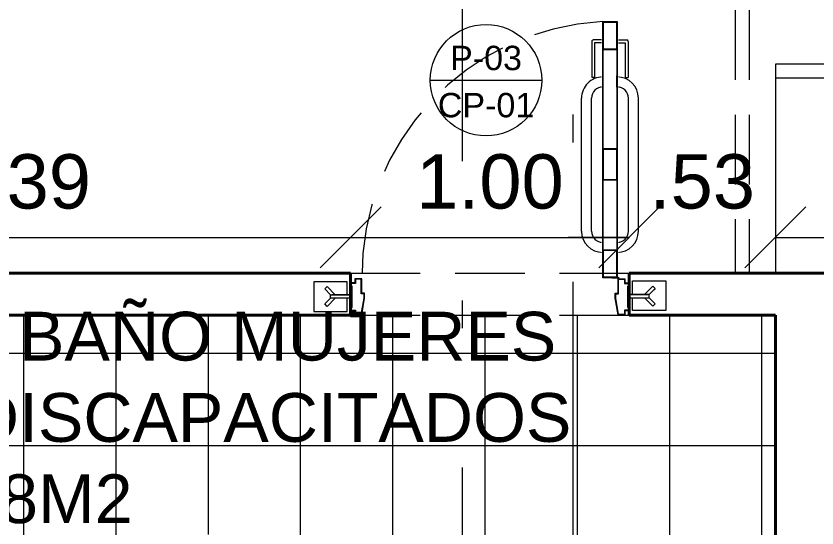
# Model space of a CAD drawing. Header units: inches. Extents: x 99003 to 99155, y 101852 to 101926.
# Drawn here: x 99043.391 to 99046.267, y 101886.241 to 101888.079 of the extents above; entities that cross this region are included whole.
import ezdxf
from ezdxf.enums import TextEntityAlignment as Align

# ---------------------------------------------------------------- set-up
doc = ezdxf.new("R2010")
doc.units = ezdxf.units.IN
doc.header["$MEASUREMENT"] = 0
doc.set_wipeout_variables(frame=1)
doc.linetypes.add('DASHDOTX2', pattern=[2, 1, -0.5, 0, -0.5])
doc.linetypes.add('HIDDEN', pattern=[0.375, 0.25, -0.125])
for name, color, linetype, lineweight in [('A_CARP-MET', 126, 'Continuous', 18), ('A_EJES', 75, 'DASHDOTX2', 5), ('A_MUEB', 3, 'Continuous', 15), ('A_MUEB-PANL', 52, 'Continuous', 18), ('A_MURO', 7, 'Continuous', 40), ('A_MURO-ENCHA', 141, 'Continuous', 15), ('A_PISO-ACHU', 251, 'Continuous', 0), ('A_PLAN-9', 9, 'Continuous', 9), ('A_PROY', 16, 'HIDDEN', 5), ('A_PUER', 134, 'Continuous', 18), ('A_TEXT', 154, 'Continuous', 0), ('A_TEXT-DIM', 54, 'Continuous', 13), ('A_TEXT-IDEN', 5, 'Continuous', 18), ('A_TEXT-NOTA', 53, 'Continuous', 20), ('PROYECCION-ALTA', 9, 'HIDDEN', 0)]:
    doc.layers.add(name, color=color, linetype=linetype, lineweight=lineweight)
doc.styles.add('ARIAL', font='arial.ttf')
doc.styles.add('DIM', font='arial.ttf')
doc.dimstyles.new('BAN_REP_1-125', dxfattribs={"dimtxt": 0.195, "dimasz": 0.2188, "dimexe": 0.15, "dimexo": 0.03, "dimgap": 0.1, "dimtad": 1, "dimzin": 4, "dimdsep": 46, "dimtxsty": 'ARIAL', "dimblk": 'OBLIQUE', "dimcen": 0.1, "dimse1": 1, "dimse2": 1, "dimclrd": 256, "dimclre": 256, "dimclrt": 256, "dimadec": 0, "dimazin": 0, "dimtfac": 1, "dimtix": 1, "dimtofl": 0, "dimtmove": 1, "dimatfit": 3, "dimldrblk": 'OPEN90', "dimfxl": 1, "dimtolj": 1, "dimtzin": 0, "dimlwd": -1, "dimlwe": -1, "dimarcsym": 0})

# ---------------------------------------------------------------- blocks, each defined once
blk = doc.blocks.new('DETALLE DE PUERTAS')
at = {"layer": 'A_TEXT-IDEN'}
blk.add_line((-0.2, 0), (0.2, 0), dxfattribs=at)
blk.add_circle((0, 0), 0.2, dxfattribs=at)
at = {"layer": 'A_TEXT-NOTA', "linetype": 'Continuous', "style": 'ARIAL'}
for tag, p in [('#_PUERTA', (0, 0.0361)), ('DETALLE#', (0, -0.1331))]:
    blk.add_attdef(tag, text='', height=0.0875, dxfattribs=at).set_placement(p, align=Align.CENTER)
blk = doc.blocks.new('bisagra planta')
for p, q in [((1.4471, -116.6211), (1.4271, -116.6211)), ((1.4471, -116.6221), (1.4271, -116.6221))]:
    blk.add_line(p, q)
for points in [[(1.4271, -116.6211), (1.4471, -116.6211), (1.4471, -116.6221), (1.4271, -116.6221)], [(1.4499, -116.6439), (1.4499, -116.6239), (1.4489, -116.6239), (1.4489, -116.6439)]]:
    blk.add_lwpolyline(points, close=True)
blk.add_circle((1.4499, -116.6211), 0.0025)
blk = doc.blocks.new('PUERTA BATIENTE - DISC')
at = {"layer": 'A_CARP-MET'}
for p, q in [((-0.0932, 0.0151), (-0.0848, 0.0236)), ((-0.0932, -0.0354), (-0.0848, -0.0439))]:
    blk.add_line(p, q, dxfattribs=at)
for points in [[(0.002, 0.02), (0, 0.02), (0, 0.04), (0.015, 0.04), (0.015, 0.055), (0.04, 0.055), (0.05, -0.005), (0.05, -0.023), (0.04, -0.023), (0.04, -0.075), (0.015, -0.075), (0.015, -0.06), (0, -0.06), (0, -0.04), (0.002, -0.04)], [(0.002, 0.02), (0.002, 0.038), (0.017, 0.038), (0.017, 0.053), (0.0382, 0.053), (0.048, -0.0051), (0.048, -0.021), (0.038, -0.021), (0.038, -0.073), (0.017, -0.073), (0.017, -0.058), (0.002, -0.058), (0.002, -0.04)], [(0.998, 0.02), (1, 0.02), (1, 0.04), (0.985, 0.04), (0.985, 0.055), (0.96, 0.055), (0.95, -0.005), (0.95, -0.023), (0.96, -0.023), (0.96, -0.075), (0.985, -0.075), (0.985, -0.06), (1, -0.06), (1, -0.04), (0.998, -0.04)], [(0.998, 0.02), (0.998, 0.038), (0.983, 0.038), (0.983, 0.053), (0.9618, 0.053), (0.952, -0.0051), (0.952, -0.021), (0.962, -0.021), (0.962, -0.073), (0.983, -0.073), (0.983, -0.058), (0.998, -0.058), (0.998, -0.04)], [(0.998, 0.02), (0.998, 0.038), (0.983, 0.038), (0.983, 0.053), (0.9618, 0.053), (0.952, -0.0051), (0.952, -0.021), (0.962, -0.021), (0.962, -0.073), (0.983, -0.073), (0.983, -0.058), (0.998, -0.058), (0.998, -0.04)]]:
    blk.add_lwpolyline(points, dxfattribs=at)
for points in [[(0.002, 0.028), (0.005, 0.028), (0.005, -0.048), (0.002, -0.048)], [(0.998, 0.028), (0.995, 0.028), (0.995, -0.048), (0.998, -0.048)]]:
    blk.add_lwpolyline(points, close=True, dxfattribs=at)
at = {"layer": 'A_MUEB'}
for p, q in [((0.0428, -0.1655), (0.0428, -0.2055)), ((0.044, -0.7631), (0.044, -0.8031))]:
    blk.add_line(p, q, dxfattribs=at)
at = {"layer": 'A_MURO-ENCHA'}
for p, q in [((-0.012, 0.0394), (-0.012, 0.0114)), ((1.012, 0.043), (1.012, 0.015)), ((1.012, 0.043), (1.012, 0.015))]:
    blk.add_line(p, q, dxfattribs=at)
at = {"layer": 'A_PLAN-9'}
for p, q in [((-0.0332, -0.2455), (-0.0332, -0.7231)), ((0.0028, -0.2455), (0.0028, -0.7231)), ((0.1351, -0.2455), (0.1351, -0.7231)), ((0.1711, -0.2455), (0.1711, -0.7231)), ((0.0038, -0.927), (0.0038, -0.797)), ((0.0138, -0.797), (0.0038, -0.797)), ((0.0138, -0.922), (0.0138, -0.797)), ((0.1241, -0.922), (0.1241, -0.797)), ((0.1241, -0.797), (0.1341, -0.797)), ((0.1341, -0.927), (0.1341, -0.797))]:
    blk.add_line(p, q, dxfattribs=at)
for centre, radius, start, end in [((0.0428, -0.2455), 0.076, 90, 180), ((0.0951, -0.2455), 0.076, 0, 90), ((0.0428, -0.2455), 0.04, 90, 180), ((0.0951, -0.2455), 0.04, 0, 90), ((0.0428, -0.7231), 0.076, 180, 270), ((0.0428, -0.7231), 0.04, 180, 270), ((0.0951, -0.7231), 0.04, 270, 0), ((0.0951, -0.7231), 0.076, 270, 0), ((0.0088, -0.927), 0.005, 180, 270), ((0.1291, -0.927), 0.005, 270, 0)]:
    blk.add_arc(centre, radius, start, end, dxfattribs=at)
at = {"layer": 'A_PROY'}
for p, q in [((-0.0515, -0.0117), (-0.0625, -0.0117)), ((1.0515, -0.0076), (1.0625, -0.0076)), ((1.0932, -0.0389), (1.0848, -0.0473))]:
    blk.add_line(p, q, dxfattribs=at)
for points in [[(-0.132, 0.0394), (-0.012, 0.0394), (-0.012, -0.0671), (-0.132, -0.0671)], [(1.1318, 0.043), (1.012, 0.043), (1.012, -0.0635), (1.132, -0.0635)]]:
    blk.add_lwpolyline(points, close=True, dxfattribs=at)
at = {"layer": 'A_PUER'}
for points in [[(0.0939, -0.4317), (0.0939, -0.539, -0.414214), (0.0909, -0.542), (0.047, -0.542, -0.414214), (0.044, -0.539), (0.044, -0.4317, -0.414214), (0.047, -0.4287), (0.0909, -0.4287, -0.414214)], [(0.0924, -0.4317), (0.0924, -0.539, -0.414214), (0.0909, -0.5405), (0.047, -0.5405, -0.414214), (0.0455, -0.539), (0.0455, -0.4317, -0.414214), (0.047, -0.4302), (0.0909, -0.4302, -0.414214)]]:
    blk.add_lwpolyline(points, format="xyb", close=True, dxfattribs=at)
at = {"layer": 'A_PLAN-9', "rotation": 180}
blk.add_blockref('bisagra planta', (1.4899, -116.6989), dxfattribs=at)
for points in [[(0.0428, -0.947), (0.0388, -0.947), (0.0388, -0.907), (0.0428, -0.907)], [(0.0951, -0.947), (0.0991, -0.947), (0.0991, -0.907), (0.0951, -0.907)]]:
    blk.add_wipeout(points).dxf.layer = 'A_PLAN-9'
at = {"layer": 'A_PLAN-9'}
for p, q in [((0.0388, -0.932), (0.0088, -0.932)), ((0.0388, -0.922), (0.0138, -0.922)), ((0.0991, -0.922), (0.1241, -0.922)), ((0.0991, -0.932), (0.1291, -0.932))]:
    blk.add_line(p, q, dxfattribs=at)
at = {"layer": 'A_PUER'}
for points in [[(0.0939, -0.9), (0.0939, -0.994, -0.414214), (0.0909, -0.997), (0.047, -0.997, -0.414214), (0.044, -0.994), (0.044, -0.9, -0.414214), (0.047, -0.897), (0.0909, -0.897, -0.414214)], [(0.0924, -0.9), (0.0924, -0.994, -0.414214), (0.0909, -0.9955), (0.047, -0.9955, -0.414214), (0.0455, -0.994), (0.0455, -0.9, -0.414214), (0.047, -0.8985), (0.0909, -0.8985, -0.414214)]]:
    blk.add_lwpolyline(points, format="xyb", close=True, dxfattribs=at)
for points, layer in [([(0.0951, -0.2155), (0.0991, -0.2155), (0.0991, -0.1598), (0.0951, -0.1598)], 'A_PLAN-9'), ([(0.0428, -0.8088), (0.0388, -0.8088), (0.0388, -0.7531), (0.0428, -0.7531)], 'A_PLAN-9'), ([(0.0951, -0.8088), (0.0991, -0.8088), (0.0991, -0.7531), (0.0951, -0.7531)], 'A_PLAN-9'), ([(0.002, -0.0061), (-0.055, -0.0061), (-0.0848, 0.0236), (-0.0932, 0.0151), (-0.072, -0.0061), (-0.072, -0.0181), (-0.0932, -0.0394), (-0.0848, -0.0478), (-0.055, -0.0181), (0.002, -0.0181)], 'A_PROY'), ([(0.998, -0.0056), (1.055, -0.0056), (1.0848, 0.0241), (1.0932, 0.0156), (1.072, -0.0056), (1.072, -0.0176), (1.0932, -0.0389), (1.0848, -0.0473), (1.055, -0.0176), (0.998, -0.0176)], 'A_PROY')]:
    blk.add_wipeout(points).dxf.layer = layer
at = {"layer": 'A_PROY'}
for p, q in [((-0.072, -0.0061), (-0.0932, 0.0151)), ((-0.055, -0.0061), (-0.0848, 0.0236)), ((1.055, -0.0056), (1.0848, 0.0241)), ((1.072, -0.0056), (1.0932, 0.0156)), ((-0.072, -0.0181), (-0.0932, -0.0394)), ((-0.055, -0.0181), (-0.0848, -0.0478)), ((0.002, -0.0061), (-0.072, -0.0061)), ((0.002, -0.0061), (-0.072, -0.0061)), ((0.002, -0.0061), (-0.072, -0.0061)), ((0.002, -0.0061), (-0.072, -0.0061)), ((-0.072, -0.0061), (-0.072, -0.0181)), ((-0.072, -0.0181), (0.002, -0.0181)), ((0.002, -0.0181), (-0.067, -0.0181)), ((0.998, -0.0056), (1.072, -0.0056)), ((0.998, -0.0056), (1.072, -0.0056)), ((0.998, -0.0056), (1.072, -0.0056)), ((0.998, -0.0056), (1.072, -0.0056)), ((0.998, -0.0176), (1.067, -0.0176)), ((1.072, -0.0176), (0.998, -0.0176)), ((1.055, -0.0176), (1.0848, -0.0473)), ((1.072, -0.0056), (1.072, -0.0176)), ((1.072, -0.0176), (1.0932, -0.0389))]:
    blk.add_line(p, q, dxfattribs=at)
for points in [[(0.002, -0.0061), (-0.055, -0.0061), (-0.0848, 0.0236), (-0.0932, 0.0151), (-0.072, -0.0061), (-0.072, -0.0181), (-0.0932, -0.0394), (-0.0848, -0.0478), (-0.055, -0.0181), (0.002, -0.0181)], [(0.998, -0.0056), (1.055, -0.0056), (1.0848, 0.0241), (1.0932, 0.0156), (1.072, -0.0056), (1.072, -0.0176), (1.0932, -0.0389), (1.0848, -0.0473), (1.055, -0.0176), (0.998, -0.0176)]]:
    blk.add_lwpolyline(points, close=True, dxfattribs=at)
blk.add_arc((0.0456, -0.0851), 0.9144, 273.099, 0.6357, dxfattribs=at)
at = {"layer": 'A_PUER'}
for points in [[(0.0939, -0.082), (0.0939, -0.176, -0.414214), (0.0909, -0.179), (0.047, -0.179, -0.414214), (0.044, -0.176), (0.044, -0.082, -0.414214), (0.047, -0.079), (0.0909, -0.079, -0.414214)], [(0.0924, -0.082), (0.0924, -0.176, -0.414214), (0.0909, -0.1775), (0.047, -0.1775, -0.414214), (0.0455, -0.176), (0.0455, -0.082, -0.414214), (0.047, -0.0805), (0.0909, -0.0805, -0.414214)]]:
    blk.add_lwpolyline(points, format="xyb", close=True, dxfattribs=at)
blk.add_wipeout([(0.0428, -0.2155), (0.0388, -0.2155), (0.0388, -0.1598), (0.0428, -0.1598)]).dxf.layer = 'A_PLAN-9'
for points in [[(0.0951, -0.9982), (0.0428, -0.9982), (0.0428, -0.0778), (0.0951, -0.0778)], [(0.0939, -0.997), (0.044, -0.997), (0.044, -0.079), (0.0939, -0.079)]]:
    blk.add_lwpolyline(points, close=True, dxfattribs=at)
blk = doc.blocks.new('_Oblique')
at = {"color": 0, "linetype": 'ByBlock', "lineweight": -2}
blk.add_line((-0.5, -0.5), (0.5, 0.5), dxfattribs=at)
blk = doc.blocks.new('*D426')
at = {"layer": 'A_TEXT-DIM', "transparency": 16777216}
blk.add_line((99042.1975, 101887.2842), (99044.5922, 101887.2842), dxfattribs=at)
at = {"layer": 'DEFPOINTS', "color": 0, "transparency": 16777216}
for p in [(99044.5922, 101887.2842), (99042.1975, 101887.1554), (99044.5922, 101887.1554)]:
    blk.add_point(p, dxfattribs=at)
at = {"layer": 'A_TEXT-DIM', "transparency": 16777216, "xscale": 0.2188, "yscale": 0.2188, "zscale": 0.2188, "rotation": 180}
blk.add_blockref('_Oblique', (99042.1975, 101887.2842), dxfattribs=at)
at = {"layer": 'A_TEXT-DIM', "transparency": 16777216, "xscale": 0.2188, "yscale": 0.2188, "zscale": 0.2188}
blk.add_blockref('_Oblique', (99044.5922, 101887.2842), dxfattribs=at)
at = {"layer": 'A_TEXT-DIM', "transparency": 16777216, "insert": (99043.3949, 101887.4838), "char_height": 0.195, "attachment_point": 5, "style": 'ARIAL'}
blk.add_mtext('\\A1;2.39', dxfattribs=at)
blk = doc.blocks.new('_Open90')
at = {"color": 0, "linetype": 'ByBlock', "lineweight": -2}
for p, q in [((-0.5, 0.5), (0, 0)), ((0, 0), (-1, 0)), ((0, 0), (-0.5, -0.5))]:
    blk.add_line(p, q, dxfattribs=at)
blk = doc.blocks.new('*D427')
at = {"layer": 'A_TEXT-DIM', "transparency": 16777216}
blk.add_line((99044.5922, 101887.2842), (99045.5922, 101887.2842), dxfattribs=at)
at = {"layer": 'DEFPOINTS', "color": 0, "transparency": 16777216}
for p in [(99045.5922, 101887.2842), (99044.5922, 101887.1554), (99045.5922, 101887.1554)]:
    blk.add_point(p, dxfattribs=at)
at = {"layer": 'A_TEXT-DIM', "transparency": 16777216, "xscale": 0.2188, "yscale": 0.2188, "zscale": 0.2188, "rotation": 180}
blk.add_blockref('_Oblique', (99044.5922, 101887.2842), dxfattribs=at)
at = {"layer": 'A_TEXT-DIM', "transparency": 16777216, "xscale": 0.2188, "yscale": 0.2188, "zscale": 0.2188}
blk.add_blockref('_Oblique', (99045.5922, 101887.2842), dxfattribs=at)
at = {"layer": 'A_TEXT-DIM', "transparency": 16777216, "insert": (99045.0922, 101887.4837), "char_height": 0.195, "attachment_point": 5, "style": 'ARIAL'}
blk.add_mtext('\\A1;1.00', dxfattribs=at)
blk = doc.blocks.new('*D428')
at = {"layer": 'A_TEXT-DIM', "transparency": 16777216}
for p, q in [((99045.5922, 101887.2842), (99045.3734, 101887.2842)), ((99046.1172, 101887.2842), (99046.336, 101887.2842))]:
    blk.add_line(p, q, dxfattribs=at)
at = {"layer": 'DEFPOINTS', "color": 0, "transparency": 16777216}
for p in [(99046.1172, 101887.2842), (99045.5922, 101887.1554), (99046.1172, 101887.1554)]:
    blk.add_point(p, dxfattribs=at)
at = {"layer": 'A_TEXT-DIM', "transparency": 16777216, "xscale": 0.2188, "yscale": 0.2188, "zscale": 0.2188}
blk.add_blockref('_Oblique', (99045.5922, 101887.2842), dxfattribs=at)
at = {"layer": 'A_TEXT-DIM', "transparency": 16777216, "xscale": 0.2188, "yscale": 0.2188, "zscale": 0.2188, "rotation": 180}
blk.add_blockref('_Oblique', (99046.1172, 101887.2842), dxfattribs=at)
at = {"layer": 'A_TEXT-DIM', "transparency": 16777216, "insert": (99045.8547, 101887.4838), "char_height": 0.195, "attachment_point": 5, "style": 'ARIAL'}
blk.add_mtext('\\A1;.53', dxfattribs=at)
blk = doc.blocks.new('*D1102')
at = {"layer": 'A_TEXT-DIM', "transparency": 16777216}
blk.add_line((99046.1172, 101887.2842), (99054.5422, 101887.2842), dxfattribs=at)
at = {"layer": 'DEFPOINTS', "color": 0, "transparency": 16777216}
for p in [(99054.5422, 101887.2842), (99046.1172, 101887.1554), (99054.5422, 101887.1554)]:
    blk.add_point(p, dxfattribs=at)
at = {"layer": 'A_TEXT-DIM', "transparency": 16777216, "xscale": 0.2188, "yscale": 0.2188, "zscale": 0.2188, "rotation": 180}
blk.add_blockref('_Oblique', (99046.1172, 101887.2842), dxfattribs=at)
at = {"layer": 'A_TEXT-DIM', "transparency": 16777216, "xscale": 0.2188, "yscale": 0.2188, "zscale": 0.2188}
blk.add_blockref('_Oblique', (99054.5422, 101887.2842), dxfattribs=at)
at = {"layer": 'A_TEXT-DIM', "transparency": 16777216, "insert": (99050.3297, 101887.4837), "char_height": 0.195, "attachment_point": 5, "style": 'ARIAL'}
blk.add_mtext('\\A1;8.42', dxfattribs=at)

msp = doc.modelspace()

# ---------------------------------------------------------------- hatches: boundary and pattern name
at = {"layer": 'A_PISO-ACHU'}
h = msp.add_hatch(dxfattribs=at)
h.set_pattern_fill('NET', color=256, scale=2.65, angle=360)
h.paths.add_polyline_path([(99046.1172, 101887.0054), (99045.5922, 101887.0054), (99044.5922, 101887.0054), (99042.3475, 101887.0054), (99042.3475, 101885.8054), (99042.3575, 101885.8054), (99042.3575, 101885.7854), (99042.3675, 101885.7854, -0.414214), (99042.4275, 101885.7254), (99042.4275, 101885.4941), (99042.6626, 101885.579, -0.120571), (99042.7813, 101885.5795, -0.049178), (99042.9131, 101885.5315, -0.296586), (99042.9835, 101885.4054, -0.296586), (99042.9131, 101885.2794, -0.049178), (99042.7813, 101885.2313, -0.120571), (99042.6626, 101885.2318), (99042.4275, 101885.3167), (99042.4275, 101885.0454, -0.414214), (99042.3675, 101884.9854), (99042.3575, 101884.9854), (99042.3575, 101884.9654), (99042.3475, 101884.9654), (99042.3475, 101884.9054), (99042.3707, 101884.9054), (99042.4272, 101884.9054), (99042.4272, 101884.9154), (99042.4472, 101884.9154), (99042.4472, 101884.9254, -0.414214), (99042.5072, 101884.9854), (99042.7722, 101884.9854), (99042.7722, 101884.9954), (99042.9222, 101884.9954), (99042.9222, 101884.9854), (99043.1872, 101884.9854, -0.414214), (99043.2472, 101884.9254), (99043.2472, 101884.9154), (99043.2672, 101884.9154), (99043.2672, 101884.9054), (99043.6775, 101884.9054, -0.430158), (99043.6602, 101884.9211), (99043.6596, 101884.951), (99043.6258, 101884.9503), (99043.6208, 101885.1917), (99043.618, 101885.1928), (99043.6045, 101885.2106), (99043.5873, 101885.3006), (99043.59, 101885.3168), (99043.5697, 101885.3561), (99043.5752, 101885.4019), (99043.5992, 101885.4295), (99043.5999, 101885.4386), (99043.6042, 101885.4449), (99043.6155, 101885.4412), (99043.6143, 101885.5027), (99043.648, 101885.5034), (99043.6473, 101885.5407, -0.999929), (99043.6794, 101885.5414), (99043.6842, 101885.3099), (99043.7161, 101885.3231), (99043.708, 101885.7085), (99043.6741, 101885.7078), (99043.676, 101885.6164, -0.999939), (99043.6448, 101885.6158), (99043.6429, 101885.7072), (99043.6353, 101885.707), (99043.6344, 101885.7399), (99043.6422, 101885.7401), (99043.6421, 101885.744, -1.000092), (99043.6733, 101885.7447), (99043.6734, 101885.7408), (99043.7071, 101885.7415), (99043.7024, 101885.9654), (99043.7005, 101885.9663), (99043.7015, 101886.0429), (99043.7001, 101886.0428), (99043.6972, 101886.0847), (99043.753, 101886.0824), (99043.7511, 101886.1007), (99043.7565, 101886.1519), (99043.7739, 101886.1842), (99043.7982, 101886.1988), (99043.8143, 101886.1949), (99043.8316, 101886.1716), (99043.8519, 101886.1125), (99043.8536, 101886.0784), (99043.8761, 101886.0775), (99043.8802, 101886.0692), (99043.8815, 101886.0344), (99043.8785, 101885.9799), (99043.8841, 101885.9659), (99043.8921, 101885.8996), (99043.9032, 101885.7707), (99043.9149, 101885.7341), (99043.9214, 101885.6802), (99043.9294, 101885.6258), (99043.9944, 101885.6276), (99044.0278, 101885.7234), (99044.0201, 101885.7863), (99044.0188, 101885.8526), (99044.021, 101885.8604), (99044.0061, 101885.9328), (99044.0134, 101885.9953), (99044.0329, 101886.044), (99044.0348, 101886.1109), (99044.034, 101886.1231), (99044.0514, 101886.185), (99044.0676, 101886.2065), (99044.0867, 101886.2217), (99044.0988, 101886.2215), (99044.1134, 101886.208), (99044.1322, 101886.146), (99044.1282, 101886.0921), (99044.1251, 101886.0843), (99044.2091, 101886.0894), (99044.2093, 101886.0503), (99044.2069, 101886.0503), (99044.2092, 101885.9829), (99044.2024, 101885.9722), (99044.207, 101885.7519), (99044.2407, 101885.7526), (99044.2408, 101885.7584, -1), (99044.2721, 101885.7576), (99044.272, 101885.7533), (99044.2798, 101885.7535), (99044.2787, 101885.7205), (99044.2711, 101885.7203), (99044.2688, 101885.6294, -1), (99044.2376, 101885.6302), (99044.2399, 101885.7197), (99044.2075, 101885.719), (99044.216, 101885.3134), (99044.224, 101885.309), (99044.237, 101885.3255), (99044.2323, 101885.5496, -0.999931), (99044.2644, 101885.5502), (99044.2651, 101885.5154), (99044.2939, 101885.5161), (99044.2958, 101885.4233), (99044.304, 101885.4357), (99044.3159, 101885.4303), (99044.3291, 101885.3769), (99044.3227, 101885.3495), (99044.298, 101885.3181), (99044.3054, 101884.9648), (99044.2767, 101884.9642), (99044.2774, 101884.9307, -0.999929), (99044.2453, 101884.93), (99044.2397, 101885.1944), (99044.2159, 101885.1864), (99044.208, 101885.1878), (99044.2089, 101885.1464), (99044.2155, 101885.1465), (99044.218, 101885.0264), (99044.1871, 101885.0258), (99044.1846, 101885.1458), (99044.1909, 101885.146), (99044.19, 101885.1908), (99044.1636, 101885.1953), (99044.0866, 101885.1666), (99043.9719, 101885.1517), (99043.8899, 101885.1545), (99043.8091, 101885.167), (99043.7409, 101885.1854), (99043.742, 101885.1366), (99043.7485, 101885.1367), (99043.751, 101885.0166), (99043.7202, 101885.016), (99043.7177, 101885.1361), (99043.724, 101885.1362), (99043.7224, 101885.2131), (99043.6865, 101885.2001), (99043.6923, 101884.9218, -0.398488), (99043.6775, 101884.9054), (99043.8922, 101884.9054), (99043.9155, 101884.9054), (99044.3922, 101884.9054), (99044.7922, 101884.9054), (99044.7922, 101885.1555), (99045.1922, 101885.1555), (99045.5922, 101885.1555), (99046.1172, 101885.1555)])
h.paths.add_polyline_path([(99042.7596, 101886.2666, -0.151013), (99042.654, 101886.1715, -0.120701), (99042.5554, 101886.1526, -0.072343), (99042.5142, 101886.1613), (99042.5387, 101886.1546), (99042.5743, 101886.1525), (99042.6143, 101886.1579), (99042.667, 101886.178), (99042.7009, 101886.2001), (99042.7245, 101886.2211), (99042.7554, 101886.2598), (99042.7679, 101886.2815), (99042.7844, 101886.3209), (99042.7945, 101886.3612), (99042.7986, 101886.4094), (99042.7986, 101886.4096, -0.13589)], flags=16)
h.paths.add_polyline_path([(99042.7984, 101886.4187), (99042.7956, 101886.4501), (99042.7812, 101886.5061), (99042.7631, 101886.5452), (99042.7343, 101886.5862), (99042.7118, 101886.6088), (99042.6799, 101886.6324), (99042.642, 101886.6514), (99042.5958, 101886.6635), (99042.5404, 101886.6635), (99042.507, 101886.6537, -0.085647), (99042.5554, 101886.6653, -0.120701), (99042.654, 101886.6463, -0.151013), (99042.7596, 101886.5513, -0.126314)], flags=16)
edge = h.paths.add_edge_path(flags=16)
edge.add_ellipse((99042.4361, 101886.4089), major_axis=(-0.0433, 0), ratio=0.536655, start_angle=-90, end_angle=89.9615, ccw=False)
edge.add_line((99042.4361, 101886.4322), (99042.4148, 101886.4322))
edge.add_ellipse((99042.4148, 101886.4089), major_axis=(0.0433, 0), ratio=0.536655, start_angle=90, end_angle=270.0385)
edge.add_line((99042.4148, 101886.3857), (99042.4361, 101886.3857))
edge = h.paths.add_edge_path(flags=16)
edge.add_line((99042.4362, 101886.3857), (99042.4362, 101886.3912))
edge.add_ellipse((99042.4361, 101886.4089), major_axis=(-0.0196, 0), ratio=0.90251, start_angle=269.9149, end_angle=450.0851, ccw=False)
edge.add_line((99042.4362, 101886.4266), (99042.4362, 101886.4322))
edge.add_line((99042.4362, 101886.4322), (99042.5358, 101886.4202))
edge.add_arc((99042.5656, 101886.4089), 0.0319, -159.322, 159.322, ccw=False)
edge.add_line((99042.5358, 101886.3977), (99042.4362, 101886.3857))
h.paths.add_polyline_path([(99042.5456, 101886.3991, 0.688807), (99042.5456, 101886.4188, -4.310265)], flags=0)

# ---------------------------------------------------------------- linework, layer by layer
at = {"layer": 'A_EJES'}
for p, q in [((99045.3904, 101922.8252), (99045.3904, 101881.9951)), ((99044.9922, 101896.9579), (99044.9922, 101881.9951))]:
    msp.add_line(p, q, dxfattribs=at)
at = {"layer": 'A_MUEB-PANL', "lineweight": 9}
for p, q in [((99049.4172, 101887.9054), (99046.1172, 101887.9054)), ((99046.1172, 101887.9054), (99046.1172, 101887.1554)), ((99054.5422, 101887.9054), (99046.1172, 101887.9054)), ((99054.5422, 101887.8554), (99046.1172, 101887.8554))]:
    msp.add_line(p, q, dxfattribs=at)
at = {"layer": 'A_MURO'}
for p, q in [((99042.1975, 101887.1554), (99044.5922, 101887.1554)), ((99045.5922, 101887.1554), (99054.5422, 101887.1554)), ((99042.3475, 101887.0054), (99044.5922, 101887.0054)), ((99045.5922, 101887.0054), (99046.1172, 101887.0054)), ((99046.1172, 101887.0054), (99046.1172, 101885.1555))]:
    msp.add_line(p, q, dxfattribs=at)
at = {"layer": 'A_PROY'}
for p, q in [((99045.9728, 101895.5994), (99045.9728, 101887.1554)), ((99046.0228, 101895.5994), (99046.0228, 101887.1554))]:
    msp.add_line(p, q, dxfattribs=at)

# ---------------------------------------------------------------- block references
at = {"color": 1}
msp.add_blockref('DETALLE DE PUERTAS', (99045.0783, 101887.8483), dxfattribs=at).add_auto_attribs({'#_PUERTA': 'P-03', 'DETALLE#': 'CP-01'})

# ---------------------------------------------------------------- texts
at = {"layer": 'A_TEXT', "insert": (99042.994, 101887.0172), "char_height": 0.175, "width": 2.462683, "attachment_point": 1, "style": 'DIM'}
msp.add_mtext('49. BAÑO MUJERES Y DISCAPACITADOS\\P7.58M2', dxfattribs=at)

# ---------------------------------------------------------------- dimensions: what is measured, and where the dimension line sits
at = {"layer": 'A_TEXT-DIM'}
dim = msp.add_linear_dim(base=(99054.5422396, 101887.284169), p1=(99046.1172403, 101887.1554182), p2=(99054.5422396, 101887.1554141), dimstyle='BAN_REP_1-125', dxfattribs=at)
dim.commit()
dim.dimension.update_dxf_attribs({"geometry": '*D1102', "text_midpoint": (99050.32974, 101887.4837307)})

# ---------------------------------------------------------------- next in the draw order: block references
at = {"layer": 'A_MUEB', "rotation": 180}
msp.add_blockref('PUERTA BATIENTE - DISC', (99045.5922, 101887.0608), dxfattribs=at)

# ---------------------------------------------------------------- next in the draw order: linework, layer by layer
at = {"layer": 'A_MURO'}
for p, q in [((99044.5922, 101887.0054), (99044.5922, 101887.1554)), ((99045.5922, 101887.0054), (99045.5922, 101887.1554))]:
    msp.add_line(p, q, dxfattribs=at)
at = {"layer": 'PROYECCION-ALTA'}
for p, q in [((99044.5922, 101887.1554), (99045.5922, 101887.1554)), ((99044.5922, 101887.0054), (99045.5922, 101887.0054))]:
    msp.add_line(p, q, dxfattribs=at)

# ---------------------------------------------------------------- next in the draw order: dimensions: what is measured, and where the dimension line sits
at = {"layer": 'A_TEXT-DIM'}
for base, p1, p2, picture, middle in [((99044.5922, 101887.2842), (99042.1975, 101887.1554), (99044.5922, 101887.1554), '*D426', (99043.3949, 101887.4838)), ((99045.5922, 101887.2842), (99044.5922, 101887.1554), (99045.5922, 101887.1554), '*D427', (99045.0922, 101887.4837)), ((99046.11724, 101887.284169), (99045.592237, 101887.155417), (99046.11724, 101887.155418), '*D428', (99045.854739, 101887.483797))]:
    dim = msp.add_linear_dim(base=base, p1=p1, p2=p2, dimstyle='BAN_REP_1-125', dxfattribs=at)
    dim.commit()
    dim.dimension.update_dxf_attribs({"geometry": picture, "text_midpoint": middle})

doc.saveas('drawing.dxf')
